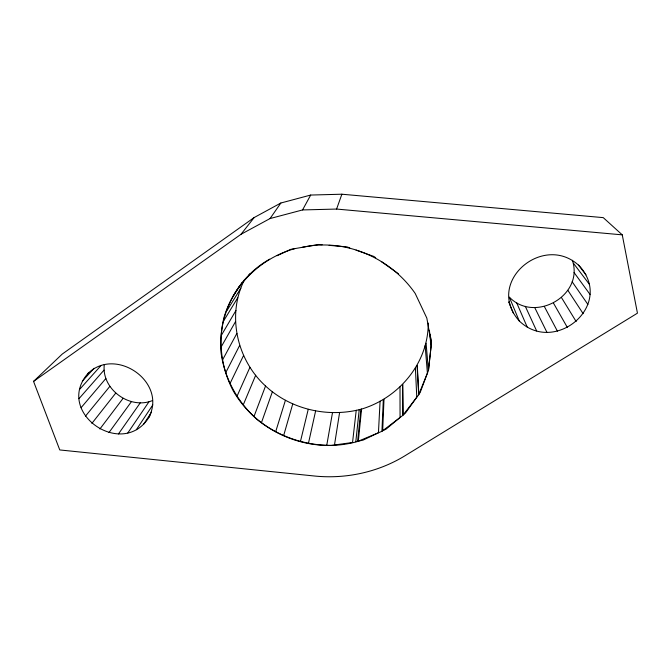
<?xml version="1.0" encoding="UTF-8"?>
<svg xmlns="http://www.w3.org/2000/svg" width="671" height="671" viewBox="0 0 671 671"><rect width="100%" height="100%" fill="white"/><g stroke="black" fill="none" stroke-linecap="round" stroke-linejoin="round"><path stroke-width="1.01" d="M383.997 399.237L382.671 430.757L386.093 429.121L400.059 417.505L400 386.873M428.257 323.078C428.341 363.196 398.717 398.213 360.889 409.285C327.767 417.857 290.711 409.503 265.548 386.001C236.838 359.891 226.613 314.892 244.42 279.874M294.812 248.622C261.363 257.949 233.802 284.152 223.955 317.601C217.932 342.395 221.405 368.438 233.29 390.983C257.916 433.466 310.388 454.829 357.593 441.493L381.933 431.319L383.317 399.757M149.994 415.592C124.051 461.321 52.38 411.902 88.933 372.38M381.933 431.319L402.768 415.441L418.662 394.783L428.442 370.593L431.294 344.441L430.715 337.446M380.088 401.124L378.436 432.778L363.128 440.092L358.331 441.183L361.56 408.991M152.367 400.604C129.746 409.897 101.195 389.096 104.299 364.512M357.593 441.493L360.889 409.285M355.798 441.761L359.237 409.536M356.234 410.233L352.543 442.499L331.323 445.418C304.433 445.393 278.339 436.376 257.27 419.652C237.459 402.08 224.299 378.15 220.935 351.814C218.15 314.447 236.871 277.542 269.683 259.182M334.493 444.94L339.593 412.548M326.802 444.99L332.506 412.606M519.22 320.906C484.185 281.795 544.667 231.461 580.012 266.597C614.133 305.682 554.498 355.16 519.22 320.906L509.306 297.102C534.577 323.531 584.181 295.601 572.371 260.298M308.467 443.254L315.596 411.038M300.465 441.417L308.232 409.344M283.657 435.571L292.749 403.934M275.706 431.638L285.418 400.293M261.531 422.42L272.384 391.747M33.55 381.396L241.006 234.288L270.052 218.553L302.554 209.939L336.59 209.058L341.883 194.213L603.246 217.63L622.26 234.858L637.45 313.164L404.588 456.003C377.907 472.233 345.859 479.128 314.833 476.049L59.769 449.947L33.55 381.396L62.252 354.053L254.175 217.538L280.872 203.011L310.69 195.051L341.883 194.213M148.878 417.312C167.473 381.707 115.051 345.842 87.532 373.915M254.091 416.23L265.548 386.001M243.347 404.63L255.685 375.24M237.073 396.108L249.931 367.331M230.153 383.258L243.615 355.395M225.8 372.531L239.648 345.448M222.755 359.539L236.888 333.395M302.554 209.939L310.69 195.051M221.128 346.991L235.446 321.753M221.606 334.871L235.94 310.522M223.468 321.166L237.71 297.823M226.873 310.715L240.889 288.144M248.522 275.647L249.604 273.911M238.331 288.547L239.983 285.93M241.082 284.194L242.181 282.449M232.778 296.817L239.304 286.475M143.544 424.374L151.503 412.195M136.356 429.7L152.803 404.898M127.809 432.963L148.845 401.963M270.052 218.553L280.872 203.011M118.465 433.944L140.214 402.902M108.954 432.594L131.432 401.661M99.895 428.995L123.078 398.331M91.885 423.393L115.722 393.122M241.006 234.288L254.175 217.538M85.469 416.137L109.843 386.379M81.065 407.716L105.833 378.545M78.993 398.666L103.997 370.132M79.413 389.616L100.977 365.578M82.315 381.17L94.066 368.262M277.123 255.71L290.786 249.335L318.566 244.462L322.155 244.764M302.218 247.331C344.961 237.836 390.597 257.832 415.206 293.47L426.831 318.104L431.344 343.535M329.109 245.36L346.941 246.869L349.759 247.876M336.59 209.058L622.26 234.858M356.066 250.115L373.789 256.423L375.685 257.714M381.321 261.573L398.389 273.734M578.427 265.045L585.968 274.816M573.42 263.217L589.373 284.311M574.066 272.535L590.027 294.418M572.162 281.778L587.897 304.441M567.867 290.325L583.158 313.684M561.484 297.597L576.154 321.543M553.474 303.116L567.381 327.498M544.357 306.538L557.425 331.18M534.762 307.628L546.949 332.346M525.318 306.345L536.649 330.937M516.645 302.755L527.196 327.037M508.912 301.791L509.675 303.661M508.92 302.319L513.24 312.946M430.254 334.275L430.463 336.314M430.673 338.343L431.294 344.441M429.398 330.275L431.059 346.647L428.442 370.593L426.085 343.258M425.146 345.624L427.41 373.143L420.172 392.476L418.83 394.363L417.27 365.326M417.11 365.72L418.662 394.783M415.391 367.985L416.783 397.215L405.527 412.959L403.17 414.921L402.86 384.458M402.491 384.944L402.768 415.441"/></g></svg>
